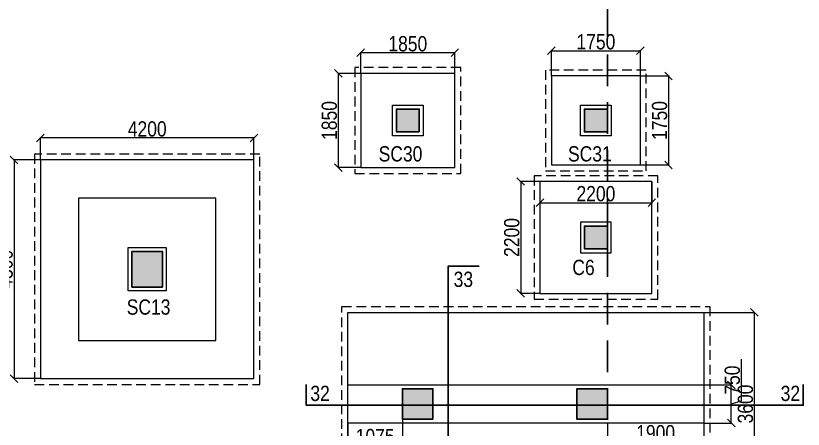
# Model space of a CAD drawing. Header units: millimetres. Extents: x 1112055 to 3390982, y -148532 to 766891.
# Drawn here: x 1999748 to 2015237, y 653016 to 661146 of the extents above; entities that cross this region are included whole.
import ezdxf

# ---------------------------------------------------------------- set-up
doc = ezdxf.new("R2010")
doc.units = ezdxf.units.MM
doc.header["$PDMODE"] = 35
doc.header["$PDSIZE"] = -25
doc.linetypes.add('DASHED2', pattern=[0.375, 0.25, -0.125])
doc.linetypes.add('Hidden', pattern=[9.525, 6.35, -3.175])
for name, color, linetype, lineweight in [('B COL. NO.', 3, 'Continuous', 20), ('B FINAL COLUMN', 1, 'Continuous', 30), ('B FOOTING', 49, 'Continuous', 20), ('B FOOTING DIM', 234, 'Continuous', 9), ('B P.C.C', 251, 'Continuous', 0)]:
    doc.layers.add(name, color=color, linetype=linetype, lineweight=lineweight)
doc.layers.add('B Pedestal', color=7, linetype='Continuous', lineweight=9, true_color=0x5c8948)
doc.layers.add('B-COL HT', color=7, linetype='Continuous', lineweight=0, true_color=0x4e4f45)
doc.styles.add('SWINC', font='swissc.ttf')
doc.dimstyles.new('BHOOMI', dxfattribs={"dimtxt": 230, "dimasz": 150, "dimexe": 10, "dimexo": 0, "dimgap": 25, "dimtad": 1, "dimdec": 0, "dimzin": 0, "dimdsep": 46, "dimtxsty": 'SWINC', "dimblk": 'OBLIQUE', "dimcen": 0.09, "dimclrd": 250, "dimclre": 250, "dimclrt": 256, "dimaunit": 1, "dimadec": 3, "dimazin": 0, "dimtfac": 1, "dimtdec": 0, "dimtofl": 0, "dimtmove": 1, "dimatfit": 3, "dimfxl": 100, "dimtolj": 1, "dimtzin": 0, "dimlwd": 9, "dimlwe": 5, "dimarcsym": 0})

# ---------------------------------------------------------------- blocks, each defined once
blk = doc.blocks.new('_Oblique')
at = {"color": 0, "linetype": 'ByBlock', "lineweight": -2}
blk.add_line((-0.5, -0.5), (0.5, 0.5), dxfattribs=at)
blk = doc.blocks.new('*D2717')
at = {"layer": 'B FOOTING DIM', "color": 250, "lineweight": 5, "ltscale": 0.5, "transparency": 16777216}
for p, q in [((2000234, 658312), (2000234, 658754)), ((2004434, 658744), (2000234, 658744)), ((2004434, 658312), (2004434, 658754))]:
    blk.add_line(p, q, dxfattribs=at)
at = {"layer": 'Defpoints', "color": 0, "transparency": 16777216}
for p in [(2000234, 658744), (2000234, 658312), (2004434, 658312)]:
    blk.add_point(p, dxfattribs=at)
at = {"layer": 'B FOOTING DIM', "color": 250, "lineweight": 5, "transparency": 16777216, "xscale": 150, "yscale": 150, "zscale": 150, "rotation": 180}
blk.add_blockref('_Oblique', (2000234, 658744), dxfattribs=at)
at = {"layer": 'B FOOTING DIM', "color": 250, "lineweight": 5, "transparency": 16777216, "xscale": 150, "yscale": 150, "zscale": 150}
blk.add_blockref('_Oblique', (2004434, 658744), dxfattribs=at)
at = {"layer": 'B FOOTING DIM', "transparency": 16777216, "insert": (2002334, 658919), "char_height": 300, "attachment_point": 5, "style": 'SWINC'}
blk.add_mtext('\\A1;4200', dxfattribs=at)
blk = doc.blocks.new('*D2718')
at = {"layer": 'B FOOTING DIM', "color": 250, "lineweight": 5, "ltscale": 0.5, "transparency": 16777216}
for p, q in [((2000234, 658312), (1999705, 658312)), ((1999715, 658312), (1999715, 654012)), ((2000234, 654012), (1999705, 654012))]:
    blk.add_line(p, q, dxfattribs=at)
at = {"layer": 'Defpoints', "color": 0, "transparency": 16777216}
for p in [(2000234, 658312), (1999715, 654012), (2000234, 654012)]:
    blk.add_point(p, dxfattribs=at)
at = {"layer": 'B FOOTING DIM', "color": 250, "lineweight": 5, "transparency": 16777216, "xscale": 150, "yscale": 150, "zscale": 150}
for p, rotation in [((1999715, 658312), 90), ((1999715, 654012), 270)]:
    blk.add_blockref('_Oblique', p, dxfattribs=dict(at, rotation=rotation))
at = {"layer": 'B FOOTING DIM', "transparency": 16777216, "insert": (1999540, 656162), "char_height": 300, "attachment_point": 5, "rotation": 90, "style": 'SWINC'}
blk.add_mtext('\\A1;4300', dxfattribs=at)
blk = doc.blocks.new('*D2639')
at = {"layer": 'B FOOTING DIM', "color": 250, "lineweight": 5, "ltscale": 0.5, "transparency": 16777216}
for p, q in [((2010059, 657887), (2009670, 657887)), ((2009680, 657887), (2009680, 655687)), ((2010059, 655687), (2009670, 655687))]:
    blk.add_line(p, q, dxfattribs=at)
at = {"layer": 'Defpoints', "color": 0, "transparency": 16777216}
for p in [(2010059, 657887), (2009680, 655687), (2010059, 655687)]:
    blk.add_point(p, dxfattribs=at)
at = {"layer": 'B FOOTING DIM', "color": 250, "lineweight": 5, "transparency": 16777216, "xscale": 150, "yscale": 150, "zscale": 150}
for p, rotation in [((2009680, 657887), 90), ((2009680, 655687), 270)]:
    blk.add_blockref('_Oblique', p, dxfattribs=dict(at, rotation=rotation))
at = {"layer": 'B FOOTING DIM', "transparency": 16777216, "insert": (2009505, 656787), "char_height": 300, "attachment_point": 5, "rotation": 90, "style": 'SWINC'}
blk.add_mtext('\\A1;2200', dxfattribs=at)
blk = doc.blocks.new('*D2640')
at = {"layer": 'B FOOTING DIM', "color": 250, "lineweight": 5, "ltscale": 0.5, "transparency": 16777216}
for p, q in [((2010059, 657887), (2010059, 657461)), ((2012259, 657887), (2012259, 657461)), ((2010059, 657471), (2012259, 657471))]:
    blk.add_line(p, q, dxfattribs=at)
at = {"layer": 'Defpoints', "color": 0, "transparency": 16777216}
for p in [(2010059, 657887), (2012259, 657887), (2012259, 657471)]:
    blk.add_point(p, dxfattribs=at)
at = {"layer": 'B FOOTING DIM', "color": 250, "lineweight": 5, "transparency": 16777216, "xscale": 150, "yscale": 150, "zscale": 150, "rotation": 180}
blk.add_blockref('_Oblique', (2010059, 657471), dxfattribs=at)
at = {"layer": 'B FOOTING DIM', "color": 250, "lineweight": 5, "transparency": 16777216, "xscale": 150, "yscale": 150, "zscale": 150}
blk.add_blockref('_Oblique', (2012259, 657471), dxfattribs=at)
at = {"layer": 'B FOOTING DIM', "transparency": 16777216, "insert": (2011159, 657646), "char_height": 300, "attachment_point": 5, "style": 'SWINC'}
blk.add_mtext('\\A1;2200', dxfattribs=at)
blk = doc.blocks.new('*D2652')
at = {"layer": 'B FOOTING DIM', "color": 250, "lineweight": 5, "ltscale": 0.5, "transparency": 16777216}
for p, q in [((2014018, 654393), (2014018, 653571)), ((2013284, 653887), (2013830, 653887)), ((2013820, 653137), (2013820, 653887)), ((2014018, 653571), (2013820, 653512)), ((2013284, 653137), (2013830, 653137))]:
    blk.add_line(p, q, dxfattribs=at)
at = {"layer": 'Defpoints', "color": 0, "transparency": 16777216}
for p in [(2013284, 653887), (2013820, 653887), (2013284, 653137)]:
    blk.add_point(p, dxfattribs=at)
at = {"layer": 'B FOOTING DIM', "color": 250, "lineweight": 5, "transparency": 16777216, "xscale": 150, "yscale": 150, "zscale": 150}
for p, rotation in [((2013820, 653887), 90), ((2013820, 653137), 270)]:
    blk.add_blockref('_Oblique', p, dxfattribs=dict(at, rotation=rotation))
at = {"layer": 'B FOOTING DIM', "transparency": 16777216, "insert": (2013843, 653982), "char_height": 300, "attachment_point": 5, "rotation": 90, "style": 'SWINC'}
blk.add_mtext('\\A1;750', dxfattribs=at)
blk = doc.blocks.new('*D2653')
at = {"layer": 'B FOOTING DIM', "color": 250, "lineweight": 5, "ltscale": 0.5, "transparency": 16777216}
for p, q in [((2013284, 655312), (2014285, 655312)), ((2014275, 651712), (2014275, 655312)), ((2013284, 651712), (2014285, 651712))]:
    blk.add_line(p, q, dxfattribs=at)
at = {"layer": 'Defpoints', "color": 0, "transparency": 16777216}
for p in [(2013284, 655312), (2014275, 655312), (2013284, 651712)]:
    blk.add_point(p, dxfattribs=at)
at = {"layer": 'B FOOTING DIM', "color": 250, "lineweight": 5, "transparency": 16777216, "xscale": 150, "yscale": 150, "zscale": 150}
for p, rotation in [((2014275, 655312), 90), ((2014275, 651712), 270)]:
    blk.add_blockref('_Oblique', p, dxfattribs=dict(at, rotation=rotation))
at = {"layer": 'B FOOTING DIM', "transparency": 16777216, "insert": (2014100, 653512), "char_height": 300, "attachment_point": 5, "rotation": 90, "style": 'SWINC'}
blk.add_mtext('\\A1;3600', dxfattribs=at)
blk = doc.blocks.new('*D2654')
at = {"layer": 'B FOOTING DIM', "color": 250, "lineweight": 5, "ltscale": 0.5, "transparency": 16777216}
for p, q in [((2011384, 653137), (2011384, 652761)), ((2013284, 653137), (2013284, 652761)), ((2011384, 652771), (2013284, 652771))]:
    blk.add_line(p, q, dxfattribs=at)
at = {"layer": 'Defpoints', "color": 0, "transparency": 16777216}
for p in [(2011384, 653137), (2013284, 653137), (2013284, 652771)]:
    blk.add_point(p, dxfattribs=at)
at = {"layer": 'B FOOTING DIM', "color": 250, "lineweight": 5, "transparency": 16777216, "xscale": 150, "yscale": 150, "zscale": 150, "rotation": 180}
blk.add_blockref('_Oblique', (2011384, 652771), dxfattribs=at)
at = {"layer": 'B FOOTING DIM', "color": 250, "lineweight": 5, "transparency": 16777216, "xscale": 150, "yscale": 150, "zscale": 150}
blk.add_blockref('_Oblique', (2013284, 652771), dxfattribs=at)
at = {"layer": 'B FOOTING DIM', "transparency": 16777216, "insert": (2012334, 652946), "char_height": 300, "attachment_point": 5, "style": 'SWINC'}
blk.add_mtext('\\A1;1900', dxfattribs=at)
blk = doc.blocks.new('*D2655')
at = {"layer": 'B FOOTING DIM', "color": 250, "lineweight": 5, "ltscale": 0.5, "transparency": 16777216}
for p, q in [((2007354, 653212), (2007354, 652686)), ((2006279, 653137), (2006279, 652686)), ((2007354, 652696), (2006279, 652696))]:
    blk.add_line(p, q, dxfattribs=at)
at = {"layer": 'Defpoints', "color": 0, "transparency": 16777216}
for p in [(2007354, 653212), (2006279, 653137), (2006279, 652696)]:
    blk.add_point(p, dxfattribs=at)
at = {"layer": 'B FOOTING DIM', "color": 250, "lineweight": 5, "transparency": 16777216, "xscale": 150, "yscale": 150, "zscale": 150, "rotation": 180}
blk.add_blockref('_Oblique', (2006279, 652696), dxfattribs=at)
at = {"layer": 'B FOOTING DIM', "color": 250, "lineweight": 5, "transparency": 16777216, "xscale": 150, "yscale": 150, "zscale": 150}
blk.add_blockref('_Oblique', (2007354, 652696), dxfattribs=at)
at = {"layer": 'B FOOTING DIM', "transparency": 16777216, "insert": (2006817, 652871), "char_height": 300, "attachment_point": 5, "style": 'SWINC'}
blk.add_mtext('\\A1;1075', dxfattribs=at)
blk = doc.blocks.new('*D2765')
at = {"layer": 'B FOOTING DIM', "color": 250, "lineweight": 5, "ltscale": 0.5, "transparency": 16777216}
for p, q in [((2006534, 660012), (2006534, 660429)), ((2008384, 660419), (2006534, 660419)), ((2008384, 660012), (2008384, 660429))]:
    blk.add_line(p, q, dxfattribs=at)
at = {"layer": 'Defpoints', "color": 0, "transparency": 16777216}
for p in [(2006534, 660419), (2006534, 660012), (2008384, 660012)]:
    blk.add_point(p, dxfattribs=at)
at = {"layer": 'B FOOTING DIM', "color": 250, "lineweight": 5, "transparency": 16777216, "xscale": 150, "yscale": 150, "zscale": 150, "rotation": 180}
blk.add_blockref('_Oblique', (2006534, 660419), dxfattribs=at)
at = {"layer": 'B FOOTING DIM', "color": 250, "lineweight": 5, "transparency": 16777216, "xscale": 150, "yscale": 150, "zscale": 150}
blk.add_blockref('_Oblique', (2008384, 660419), dxfattribs=at)
at = {"layer": 'B FOOTING DIM', "transparency": 16777216, "insert": (2007459, 660594), "char_height": 300, "attachment_point": 5, "style": 'SWINC'}
blk.add_mtext('\\A1;1850', dxfattribs=at)
blk = doc.blocks.new('*D2766')
at = {"layer": 'B FOOTING DIM', "color": 250, "lineweight": 5, "ltscale": 0.5, "transparency": 16777216}
for p, q in [((2006534, 660012), (2006082, 660012)), ((2006092, 660012), (2006092, 658162)), ((2006534, 658162), (2006082, 658162))]:
    blk.add_line(p, q, dxfattribs=at)
at = {"layer": 'Defpoints', "color": 0, "transparency": 16777216}
for p in [(2006534, 660012), (2006092, 658162), (2006534, 658162)]:
    blk.add_point(p, dxfattribs=at)
at = {"layer": 'B FOOTING DIM', "color": 250, "lineweight": 5, "transparency": 16777216, "xscale": 150, "yscale": 150, "zscale": 150}
for p, rotation in [((2006092, 660012), 90), ((2006092, 658162), 270)]:
    blk.add_blockref('_Oblique', p, dxfattribs=dict(at, rotation=rotation))
at = {"layer": 'B FOOTING DIM', "transparency": 16777216, "insert": (2005917, 659087), "char_height": 300, "attachment_point": 5, "rotation": 90, "style": 'SWINC'}
blk.add_mtext('\\A1;1850', dxfattribs=at)
blk = doc.blocks.new('*D2775')
at = {"layer": 'B FOOTING DIM', "color": 250, "lineweight": 5, "ltscale": 0.5, "transparency": 16777216}
for p, q in [((2010284, 659962), (2010284, 660468)), ((2010284, 660458), (2012034, 660458)), ((2012034, 659962), (2012034, 660468))]:
    blk.add_line(p, q, dxfattribs=at)
at = {"layer": 'Defpoints', "color": 0, "transparency": 16777216}
for p in [(2012034, 660458), (2010284, 659962), (2012034, 659962)]:
    blk.add_point(p, dxfattribs=at)
at = {"layer": 'B FOOTING DIM', "color": 250, "lineweight": 5, "transparency": 16777216, "xscale": 150, "yscale": 150, "zscale": 150, "rotation": 180}
blk.add_blockref('_Oblique', (2010284, 660458), dxfattribs=at)
at = {"layer": 'B FOOTING DIM', "color": 250, "lineweight": 5, "transparency": 16777216, "xscale": 150, "yscale": 150, "zscale": 150}
blk.add_blockref('_Oblique', (2012034, 660458), dxfattribs=at)
at = {"layer": 'B FOOTING DIM', "transparency": 16777216, "insert": (2011159, 660633), "char_height": 300, "attachment_point": 5, "style": 'SWINC'}
blk.add_mtext('\\A1;1750', dxfattribs=at)
blk = doc.blocks.new('*D2776')
at = {"layer": 'B FOOTING DIM', "color": 250, "lineweight": 5, "ltscale": 0.5, "transparency": 16777216}
for p, q in [((2012034, 659962), (2012597, 659962)), ((2012587, 659962), (2012587, 658212)), ((2012034, 658212), (2012597, 658212))]:
    blk.add_line(p, q, dxfattribs=at)
at = {"layer": 'Defpoints', "color": 0, "transparency": 16777216}
for p in [(2012034, 659962), (2012034, 658212), (2012587, 658212)]:
    blk.add_point(p, dxfattribs=at)
at = {"layer": 'B FOOTING DIM', "color": 250, "lineweight": 5, "transparency": 16777216, "xscale": 150, "yscale": 150, "zscale": 150}
for p, rotation in [((2012587, 659962), 90), ((2012587, 658212), 270)]:
    blk.add_blockref('_Oblique', p, dxfattribs=dict(at, rotation=rotation))
at = {"layer": 'B FOOTING DIM', "transparency": 16777216, "insert": (2012412, 659087), "char_height": 300, "attachment_point": 5, "rotation": 90, "style": 'SWINC'}
blk.add_mtext('\\A1;1750', dxfattribs=at)

msp = doc.modelspace()

# ---------------------------------------------------------------- hatches: boundary and pattern name
at = {"layer": 'B-COL HT', "lineweight": 0}
h = msp.add_hatch(color=250, dxfattribs=at)
h.dxf.hatch_style = 1
h.paths.add_polyline_path([(2007234.1, 658861.9), (2007234.1, 659311.9), (2007684.1, 659311.9), (2007684.1, 658861.9)])
h = msp.add_hatch(color=250, dxfattribs=at)
h.dxf.hatch_style = 1
h.paths.add_polyline_path([(2010934.1, 658861.9), (2010934.1, 659311.9), (2011384.1, 659311.9), (2011384.1, 658861.9)])
h = msp.add_hatch(color=250, dxfattribs=at)
h.dxf.hatch_style = 1
h.paths.add_polyline_path([(2010934.1, 656561.9), (2011384.1, 656561.9), (2011384.1, 657011.9), (2010934.1, 657011.9)])
h = msp.add_hatch(color=250, dxfattribs=at)
h.dxf.hatch_style = 1
h.paths.add_polyline_path([(2002634.1, 655811.9), (2002034.1, 655811.9), (2002034.1, 656511.9), (2002634.1, 656511.9)])
h = msp.add_hatch(color=250, dxfattribs=at)
h.dxf.hatch_style = 1
h.paths.add_polyline_path([(2007954.1, 653211.9), (2007354.1, 653211.9), (2007354.1, 653811.9), (2007954.1, 653811.9)])
h = msp.add_hatch(color=250, dxfattribs=at)
h.dxf.hatch_style = 1
h.paths.add_polyline_path([(2011384.1, 653211.9), (2010784.1, 653211.9), (2010784.1, 653811.9), (2011384.1, 653811.9)])

# ---------------------------------------------------------------- linework, layer by layer
at = {"color": 16, "linetype": 'DASHED2', "lineweight": 30, "ltscale": 2500}
msp.add_lwpolyline([(1985784.1, 673511.9), (2011384.1, 673511.9), (2011384.1, 645561.9), (2013784.1, 645561.9), (2013784.1, 645111.9), (1985784.1, 645111.9), (1985784.1, 673511.9)], dxfattribs=at)
at = {"color": 6, "lineweight": 30}
for points in [[(2008863.1, 656220.7), (2008252.2, 656220.7), (2008252.2, 650916.7), (2008863.1, 650916.7)], [(2005460.7, 653898.2), (2005460.7, 653489), (2015237, 653489), (2015237, 653898.2)]]:
    msp.add_lwpolyline(points, dxfattribs=at)
at = {"layer": 'B FINAL COLUMN', "color": 11, "lineweight": 30}
msp.add_lwpolyline([(2007684.1, 658861.9), (2007234.1, 658861.9), (2007234.1, 659311.9), (2007684.1, 659311.9)], close=True, dxfattribs=at)
at = {"layer": 'B FINAL COLUMN', "color": 5, "lineweight": 30}
for points in [[(2011384.1, 658861.9), (2010934.1, 658861.9), (2010934.1, 659311.9), (2011384.1, 659311.9)], [(2010934.1, 656561.9), (2011384.1, 656561.9), (2011384.1, 657011.9), (2010934.1, 657011.9)]]:
    msp.add_lwpolyline(points, close=True, dxfattribs=at)
at = {"layer": 'B FINAL COLUMN', "color": 1, "lineweight": 30}
for points in [[(2002634.1, 655811.9), (2002034.1, 655811.9), (2002034.1, 656511.9), (2002634.1, 656511.9)], [(2007954.1, 653211.9), (2007354.1, 653211.9), (2007354.1, 653811.9), (2007954.1, 653811.9)], [(2011384.1, 653211.9), (2010784.1, 653211.9), (2010784.1, 653811.9), (2011384.1, 653811.9)]]:
    msp.add_lwpolyline(points, close=True, dxfattribs=at)
at = {"layer": 'B FOOTING'}
for points in [[(2006534.1, 658161.9), (2008384.1, 658161.9), (2008384.1, 660011.9), (2006534.1, 660011.9)], [(2010284.1, 658211.9), (2012034.1, 658211.9), (2012034.1, 659961.9), (2010284.1, 659961.9)], [(2000234.1, 654011.9), (2004434.1, 654011.9), (2004434.1, 658311.9), (2000234.1, 658311.9)], [(2010059.1, 655686.9), (2012259.1, 655686.9), (2012259.1, 657886.9), (2010059.1, 657886.9)], [(2000984.1, 654761.9), (2003684.1, 654761.9), (2003684.1, 657561.9), (2000984.1, 657561.9)], [(2006279.1, 655311.9), (2013284.1, 655311.9), (2013284.1, 651711.9), (2006279.1, 651711.9)]]:
    msp.add_lwpolyline(points, close=True, dxfattribs=at)
at = {"layer": 'B P.C.C', "color": 250, "linetype": 'Hidden', "lineweight": 0, "ltscale": 30}
for points in [[(2006419.1, 658046.9), (2008499.1, 658046.9), (2008499.1, 660126.9), (2006419.1, 660126.9)], [(2010169.1, 658096.9), (2012149.1, 658096.9), (2012149.1, 660076.9), (2010169.1, 660076.9)], [(2000119.1, 653896.9), (2004549.1, 653896.9), (2004549.1, 658426.9), (2000119.1, 658426.9)], [(2009944.1, 655571.9), (2012374.1, 655571.9), (2012374.1, 658001.9), (2009944.1, 658001.9)], [(2006164.1, 655426.9), (2013399.1, 655426.9), (2013399.1, 651596.9), (2006164.1, 651596.9)]]:
    msp.add_lwpolyline(points, close=True, dxfattribs=at)
at = {"layer": 'B Pedestal', "color": 87, "lineweight": 9}
for points in [[(2007759.1, 658786.9), (2007159.1, 658786.9), (2007159.1, 659386.9), (2007759.1, 659386.9)], [(2011459.1, 658786.9), (2010859.1, 658786.9), (2010859.1, 659386.9), (2011459.1, 659386.9)], [(2010859.1, 656486.9), (2011459.1, 656486.9), (2011459.1, 657086.9), (2010859.1, 657086.9)], [(2002709.1, 655736.9), (2001959.1, 655736.9), (2001959.1, 656586.9), (2002709.1, 656586.9)], [(2013284.1, 653136.9), (2006279.1, 653136.9), (2006279.1, 653886.9), (2013284.1, 653886.9)]]:
    msp.add_lwpolyline(points, close=True, dxfattribs=at)

# ---------------------------------------------------------------- texts
at = {"color": 6, "lineweight": 30, "style": 'SWINC'}
for s, p in [('33', (2008360.6, 655814.1)), ('32', (2005543.1, 653571.1)), ('32', (2014792.8, 653571.1))]:
    msp.add_text(s, height=300, dxfattribs=at).set_placement(p)
at = {"layer": 'B COL. NO.', "style": 'SWINC'}
for s, p in [('SC30', (2006886.7, 658280.8)), ('SC31', (2010610.3, 658280.8)), ('C6', (2010695.3, 656047.8)), ('SC13', (2001930.9, 655268.9))]:
    msp.add_text(s, height=300, dxfattribs=at).set_placement(p)

# ---------------------------------------------------------------- dimensions: what is measured, and where the dimension line sits
at = {"layer": 'B FOOTING DIM', "color": 250, "ltscale": 0.5}
for base, p1, p2, picture, middle in [((2006534.1, 660418.7), (2008384.1, 660011.9), (2006534.1, 660011.9), '*D2765', (2007459.1, 660593.7)), ((2012034.1, 660458.3), (2010284.1, 659961.9), (2012034.1, 659961.9), '*D2775', (2011159.1, 660633.3)), ((2000234.1, 658744.4), (2004434.1, 658311.9), (2000234.1, 658311.9), '*D2717', (2002334.1, 658919.4)), ((2012259.1, 657471.2), (2010059.1, 657886.9), (2012259.1, 657886.9), '*D2640', (2011159.1, 657646.2)), ((2006279.1, 652695.9), (2007354.1, 653211.9), (2006279.1, 653136.9), '*D2655', (2006816.6, 652870.9)), ((2013284.1, 652771.3), (2011384.1, 653136.9), (2013284.1, 653136.9), '*D2654', (2012334.1, 652946.3))]:
    dim = msp.add_linear_dim(base=base, p1=p1, p2=p2, dimstyle='BHOOMI', override={"dimtxt": 300, "dimlwd": 5}, dxfattribs=at)
    dim.commit()
    dim.dimension.update_dxf_attribs({"geometry": picture, "text_midpoint": middle})
for base, p1, p2, picture, middle in [((2006091.7, 658161.9), (2006534.1, 660011.9), (2006534.1, 658161.9), '*D2766', (2005916.7, 659086.9)), ((2012587.3, 658211.9), (2012034.1, 659961.9), (2012034.1, 658211.9), '*D2776', (2012412.3, 659086.9)), ((1999715.2, 654011.9), (2000234.1, 658311.9), (2000234.1, 654011.9), '*D2718', (1999540.2, 656161.9)), ((2009679.8, 655686.9), (2010059.1, 657886.9), (2010059.1, 655686.9), '*D2639', (2009504.8, 656786.9)), ((2014274.7, 655311.9), (2013284.1, 651711.9), (2013284.1, 655311.9), '*D2653', (2014099.7, 653511.9)), ((2013820.3, 653886.9), (2013284.1, 653136.9), (2013284.1, 653886.9), '*D2652', (2013842.8, 653596.1))]:
    dim = msp.add_linear_dim(base=base, p1=p1, p2=p2, angle=90, dimstyle='BHOOMI', override={"dimtxt": 300, "dimlwd": 5}, dxfattribs=at)
    dim.commit()
    dim.dimension.update_dxf_attribs({"geometry": picture, "text_midpoint": middle})

doc.saveas('drawing.dxf')
